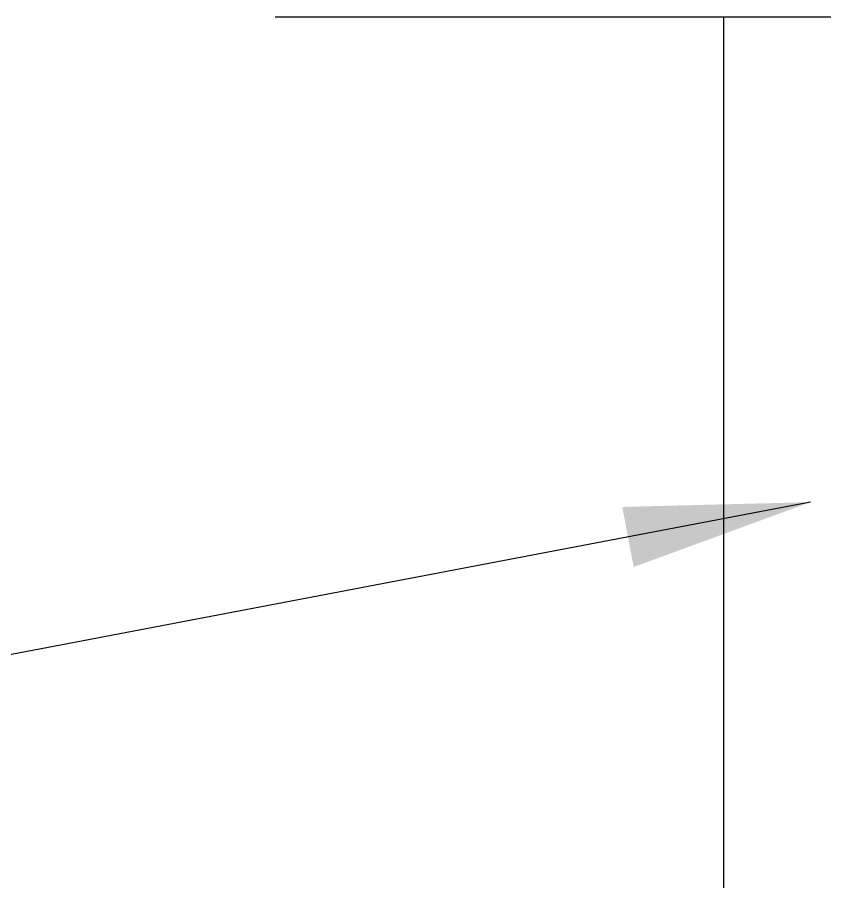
# Model space of a CAD drawing. Header units: inches. Extents: x -1316 to 22433, y -200 to 8737.
# Drawn here: x 141.14 to 150.91, y 626.26 to 636.72 of the extents above; entities that cross this region are included whole.
import ezdxf

# ---------------------------------------------------------------- set-up
doc = ezdxf.new("R2010")
doc.units = ezdxf.units.IN
doc.header["$LTSCALE"] = 10
doc.header["$MEASUREMENT"] = 0
doc.layers.get('0').update_dxf_attribs({"linetype": 'CONTINUOUS'})
for name, color, linetype in [('S-ROOF', 2, 'CONTINUOUS'), ('S-TXT', 222, 'CONTINUOUS'), ('S-WALL', 6, 'CONTINUOUS')]:
    doc.layers.add(name, color=color, linetype=linetype)
doc.styles.add('style1', font='arial.ttf')
doc.dimstyles.new('1-2', dxfattribs={"dimtxt": 2.25, "dimasz": 2.25, "dimexe": 0.18, "dimexo": 1.5, "dimgap": 1.5, "dimtad": 0, "dimdec": 4, "dimrnd": 0.0625, "dimzin": 0, "dimdsep": 46, "dimlunit": 4, "dimtxsty": 'style1', "dimcen": 0.09, "dimazin": 0, "dimtfac": 1, "dimtdec": 4, "dimtofl": 0, "dimtmove": 0, "dimatfit": 0, "dimfxl": 1, "dimtolj": 1, "dimtzin": 0, "dimarcsym": 0})

# ---------------------------------------------------------------- blocks, each defined once
blk = doc.blocks.new('EH CRLSP')
at = {"layer": 'S-WALL'}
for p, q in [((-97.562, -10.75), (-105.989, -10.75)), ((-100.562, -10.75), (-100.562, -93.5))]:
    blk.add_line(p, q, dxfattribs=at)
at = {"layer": 'S-TXT', "annotation_type": 0, "has_hookline": 1, "hookline_direction": 1, "text_width": 17.649}
blk.add_leader([(-99.51, -16.617), (-110.487, -18.708), (-111.436, -18.708)], dimstyle='1-2', override={"dimgap": 1.5, "dimtad": 0}, dxfattribs=at)
blk = doc.blocks.new('*U666')
blk.add_blockref('EH CRLSP', (-30.609, 110.785))

msp = doc.modelspace()

# ---------------------------------------------------------------- block references
at = {"layer": 'S-ROOF'}
msp.add_blockref('*U666', (280.85632, 536.68049), dxfattribs=at)

doc.saveas('drawing.dxf')
